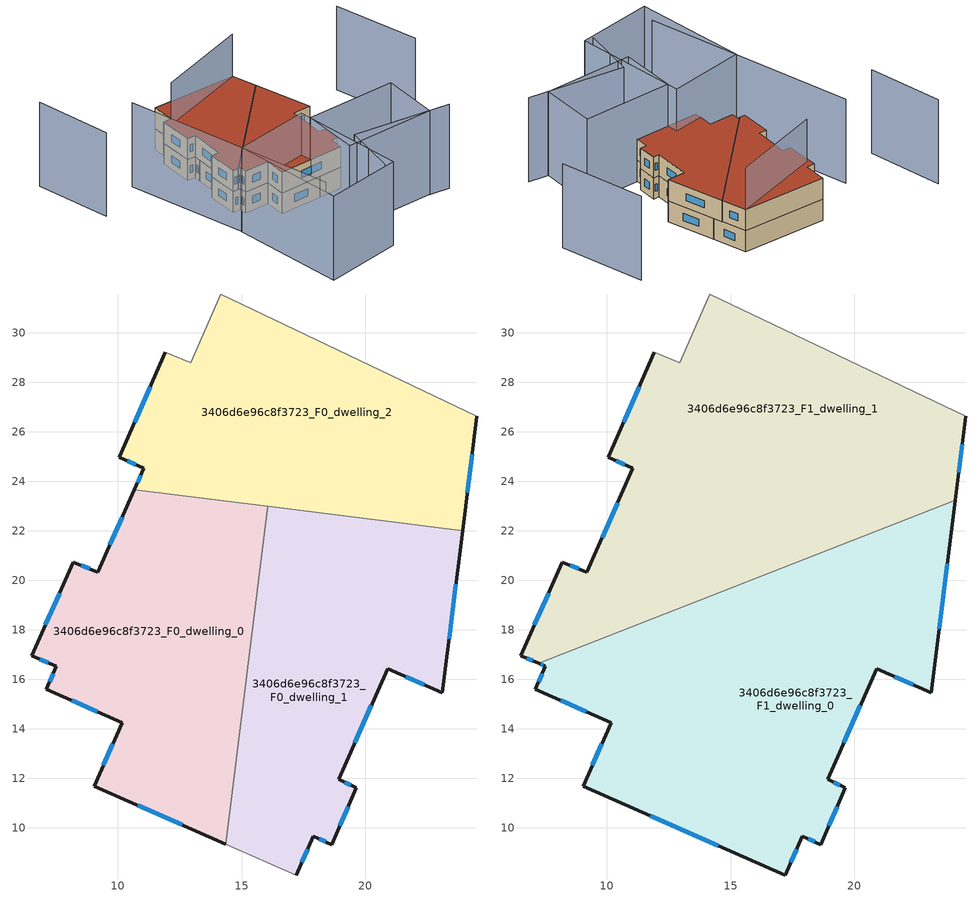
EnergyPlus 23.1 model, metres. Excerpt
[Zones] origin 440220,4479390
3406d6e96c8f3723_F0_dwelling_0
 floor ground (EU_floor_Construction): 16.06,22.98 14.37,9.34 9.04,11.68 10.18,14.24 7.12,15.61 7.52,16.53 6.52,16.96 8.21,20.74 9.19,20.32 10.67,23.66 z0
 wall outside (EU_wall_Construction): 10.67,23.66 9.19,20.32 8.21,20.74 6.52,16.96 7.52,16.53 7.12,15.61 10.18,14.24 9.04,11.68 14.37,9.34 z0:3
 wall to 3406d6e96c8f3723_F0_dwelling_1 (EU_wall_Construction): 14.37,9.34 16.06,22.98 z0:3
 wall to 3406d6e96c8f3723_F0_dwelling_2 (EU_wall_Construction): 16.06,22.98 10.67,23.66 z0:3
 window (EU_Window_Construction): 10.81,10.91 12.6,10.12 / 9.81,13.39 9.42,12.53 / 8.13,15.15 9.17,14.69 / 7.39,16.22 7.25,15.91 / 6.85,16.81 7.19,16.67 / 7.65,19.48 7.08,18.21 / 8.86,20.46 8.53,20.6 / 10.18,22.55 9.68,21.43 z0.99:2.01
3406d6e96c8f3723_F0_dwelling_1
 floor ground (EU_floor_Construction): 23.92,22 23.11,15.47 20.89,16.43 18.92,11.96 19.63,11.62 18.63,9.33 17.9,9.67 17.2,8.1 14.37,9.34 16.06,22.98 z0
 wall outside (EU_wall_Construction): 17.2,8.1 17.9,9.67 18.63,9.33 19.63,11.62 18.92,11.96 20.89,16.43 23.11,15.47 23.92,22 z0:3
 wall adiabatic (EU_wall_Construction): 14.37,9.34 17.2,8.1 z0:3
 wall to 3406d6e96c8f3723_F0_dwelling_2 (EU_wall_Construction): 23.92,22 16.06,22.98 z0:3
 window (EU_Window_Construction): 21.63,16.11 22.37,15.79 / 19.58,13.44 20.24,14.95 / 19.4,11.73 19.16,11.85 / 18.96,10.09 19.3,10.86 / 18.14,9.56 18.39,9.44 / 17.43,8.62 17.66,9.15 / 23.38,17.64 23.65,19.84 z0.99:2.01
3406d6e96c8f3723_F0_dwelling_2
 floor ground (EU_floor_Construction): 24.5,26.62 23.92,22 10.67,23.66 11.05,24.52 10.06,24.97 11.92,29.21 12.94,28.78 14.15,31.56 z0
 wall outside (EU_wall_Construction): 23.92,22 24.5,26.62 / 11.92,29.21 10.06,24.97 11.05,24.52 10.67,23.66 z0:3
 wall adiabatic (EU_wall_Construction): 24.5,26.62 14.15,31.56 12.94,28.78 11.92,29.21 z0:3
 window (EU_Window_Construction): 24.11,23.54 24.31,25.09 / 10.93,24.24 10.8,23.94 / 10.39,24.83 10.72,24.67 / 11.3,27.81 10.68,26.38 z0.99:2.01
3406d6e96c8f3723_F1_dwelling_0
 floor to 3406d6e96c8f3723_F0_dwelling_0 (EU_floor_Construction): 15.69,19.95 14.37,9.35 9.04,11.68 10.18,14.24 7.12,15.61 7.52,16.53 7.25,16.64 z3
 floor to 3406d6e96c8f3723_F0_dwelling_1 (EU_floor_Construction): 23.92,22 23.11,15.47 20.89,16.43 18.92,11.96 19.63,11.62 18.63,9.33 17.9,9.67 17.2,8.1 14.37,9.35 15.69,19.95 21.66,22.29 z3
 floor to 3406d6e96c8f3723_F0_dwelling_2 (EU_floor_Construction): 24.08,23.24 23.92,22 21.66,22.29 z3
 wall outside (EU_wall_Construction): 7.25,16.64 7.52,16.53 7.12,15.61 10.18,14.24 9.04,11.68 17.2,8.1 17.9,9.67 18.63,9.33 19.63,11.62 18.92,11.96 20.89,16.43 23.11,15.47 24.08,23.24 z3:6
 wall to 3406d6e96c8f3723_F1_dwelling_1 (EU_wall_Construction): 24.08,23.24 7.25,16.64 z3:6
 window (EU_Window_Construction): 7.34,16.6 7.43,16.56 / 23.43,18.04 23.76,20.66 / 21.63,16.11 22.37,15.79 / 19.58,13.44 20.24,14.95 / 19.4,11.73 19.16,11.85 / 18.96,10.09 19.3,10.86 / 18.14,9.56 18.39,9.44 / 17.43,8.62 17.66,9.15 / 11.75,10.5 14.49,9.29 / 9.81,13.39 9.42,12.53 / 8.13,15.15 9.17,14.69 / 7.39,16.22 7.25,15.91 z3.99:5.01
 roof outside (EU_roof_Construction): 18.63,9.33 19.63,11.62 18.92,11.96 20.89,16.43 23.11,15.47 24.08,23.24 7.25,16.64 7.52,16.53 7.12,15.61 10.18,14.24 9.04,11.68 17.2,8.1 17.9,9.67 z6
3406d6e96c8f3723_F1_dwelling_1
 floor to 3406d6e96c8f3723_F0_dwelling_1 (EU_floor_Construction): 21.66,22.29 15.69,19.95 16.06,22.98 z3
 floor to 3406d6e96c8f3723_F0_dwelling_2 (EU_floor_Construction): 24.5,26.62 24.08,23.24 21.66,22.29 10.67,23.66 11.05,24.52 10.06,24.97 11.92,29.21 12.94,28.78 14.15,31.56 z3
 floor to 3406d6e96c8f3723_F0_dwelling_0 (EU_floor_Construction): 16.06,22.98 15.69,19.95 7.25,16.64 6.52,16.96 8.21,20.74 9.19,20.32 10.67,23.66 z3
 wall outside (EU_wall_Construction): 11.92,29.21 10.06,24.97 11.05,24.52 9.19,20.32 8.21,20.74 6.52,16.96 7.25,16.64 / 24.08,23.24 24.5,26.62 z3:6
 wall adiabatic (EU_wall_Construction): 24.5,26.62 14.15,31.56 12.94,28.78 11.92,29.21 z3:6
 window (EU_Window_Construction): 10.44,23.13 9.81,21.71 / 10.39,24.83 10.72,24.67 / 11.3,27.81 10.68,26.38 / 24.22,24.36 24.36,25.5 / 6.76,16.85 7.01,16.75 / 7.65,19.48 7.08,18.21 / 8.86,20.46 8.53,20.6 z3.99:5.01
 roof outside (EU_roof_Construction): 24.08,23.24 24.5,26.62 14.15,31.56 12.94,28.78 11.92,29.21 10.06,24.97 11.05,24.52 9.19,20.32 8.21,20.74 6.52,16.96 7.25,16.64 z6
shading: 5.84,30.24 1.59,1.84 / 0.72,40.03 -1.28,29.97 / 8.32,-2.59 12.18,3.62 / 12.18,3.62 23.32,-3.31 / 34,6.98 35.74,18.5 / 24.5,26.63 11.83,28.18 / 13.36,11.39 9.3,-3.18 / 9.3,-3.18 -0.63,-0.41 / -0.63,-0.41 3.43,14.16 / 3.43,14.16 13.36,11.39 / 12.97,9.97 24.12,5.05 / 24.12,5.05 21.05,-1.9 / 21.05,-1.9 9.9,3.02 / 9.9,3.02 12.97,9.97 z0:12
[Building]
EU S2 Campaign: North Axis=0; Terrain=City; Solar Distribution=FullExterior
[Site:Location]
Madrid: Latitude=40.5; Longitude=-3.5; Time Zone=1; Elevation=609
[SizingPeriod:WeatherFileDays]
AnnualSizingPeriod: Begin Month=1; Begin Day of Month=1; End Month=12; End Day of Month=31; Day of Week for Start Day=Monday; Use Weather File Daylight Saving Period=No; Use Weather File Rain and Snow Indicators=No
[MATERIAL]
EU_InternalMass_Material: Roughness=MediumRough; Thickness=0.1; Conductivity=1; Density=1800; Specific Heat=900; Thermal Absorptance=0.9; Solar Absorptance=0.7; Visible Absorptance=0.7
[MATERIAL:NOMASS] Roughness=MediumRough; Thermal Absorptance=0.9; Solar Absorptance=0.7; Visible Absorptance=0.7
Name | Thermal Resistance
EU_wall_NoMass | 0.609216
EU_roof_NoMass | 0.513268
EU_floor_NoMass | 0.568163
[WINDOWMATERIAL:SIMPLEGLAZINGSYSTEM]
EU_Window_SimpleGlazing: UFactor=5.50606; Solar Heat Gain Coefficient=0.85; Visible Transmittance=0.85
[CONSTRUCTION]
EU_wall_Construction: EU_wall_NoMass
EU_roof_Construction: EU_roof_NoMass
EU_floor_Construction: EU_floor_NoMass
EU_Window_Construction: EU_Window_SimpleGlazing
EU_InternalMass_Construction: EU_InternalMass_Material
[ZONE] Type=1; Multiplier=1; Ceiling Height=autocalculate; Floor Area=autocalculate; Part of Total Floor Area=Yes
Name | Volume
3406d6e96c8f3723_F0_dwelling_0 | 256.922
3406d6e96c8f3723_F1_dwelling_0 | 385.408
3406d6e96c8f3723_F0_dwelling_1 | 256.941
3406d6e96c8f3723_F1_dwelling_1 | 385.391
3406d6e96c8f3723_F0_dwelling_2 | 256.954
[INTERNALMASS] Construction=EU_InternalMass_Construction
Name | Zone or ZoneList | Surface Area
3406d6e96c8f3723_F0_dwelling_0_EU_InternalMass | 3406d6e96c8f3723_F0_dwelling_0 | 85.6404
3406d6e96c8f3723_F0_dwelling_1_EU_InternalMass | 3406d6e96c8f3723_F0_dwelling_1 | 85.6474
3406d6e96c8f3723_F0_dwelling_2_EU_InternalMass | 3406d6e96c8f3723_F0_dwelling_2 | 85.6516
3406d6e96c8f3723_F1_dwelling_0_EU_InternalMass | 3406d6e96c8f3723_F1_dwelling_0 | 128.47
3406d6e96c8f3723_F1_dwelling_1_EU_InternalMass | 3406d6e96c8f3723_F1_dwelling_1 | 128.464
[OTHEREQUIPMENT] Fuel Type=Electricity; Design Level Calculation Method=Watts/Area; Power per Zone Floor Area=1; Fraction Latent=0; Fraction Radiant=0; Fraction Lost=0; Carbon Dioxide Generation Rate=0; EndUse Subcategory=EU_Step8_InternalGains
Name | Zone or ZoneList or Space or SpaceList | Schedule
EU_Step8_InternalGain_3406d6e96c8f3723_F0_dwelling_0_f000 | 3406d6e96c8f3723_F0_dwelling_0 | EU_Step8_GainSchedule_3406d6e96c8f3723_F0_dwelling_0_f000
EU_Step8_InternalGain_3406d6e96c8f3723_F0_dwelling_1_f000 | 3406d6e96c8f3723_F0_dwelling_1 | EU_Step8_GainSchedule_3406d6e96c8f3723_F0_dwelling_1_f000
EU_Step8_InternalGain_3406d6e96c8f3723_F0_dwelling_2_f000 | 3406d6e96c8f3723_F0_dwelling_2 | EU_Step8_GainSchedule_3406d6e96c8f3723_F0_dwelling_2_f000
EU_Step8_InternalGain_3406d6e96c8f3723_F1_dwelling_0_f000 | 3406d6e96c8f3723_F1_dwelling_0 | EU_Step8_GainSchedule_3406d6e96c8f3723_F1_dwelling_0_f000
EU_Step8_InternalGain_3406d6e96c8f3723_F1_dwelling_1_f000 | 3406d6e96c8f3723_F1_dwelling_1 | EU_Step8_GainSchedule_3406d6e96c8f3723_F1_dwelling_1_f000
[ZONEVENTILATION:DESIGNFLOWRATE] Schedule=EU_AlwaysOn; Design Flow Rate Calculation Method=AirChanges/Hour; Air Changes per Hour=0.752966; Ventilation Type=Natural; Fan Pressure Rise=0; Fan Total Efficiency=1; Constant Term Coefficient=1; Temperature Term Coefficient=0; Velocity Term Coefficient=0; Velocity Squared Term Coefficient=0; Minimum Indoor Temperature=-100; Maximum Indoor Temperature=100; Delta Temperature=-100; Minimum Outdoor Temperature=-100; Maximum Outdoor Temperature=100; Maximum Wind Speed=40
Name | Zone or ZoneList or Space or SpaceList
EU_ConstantAir_3406d6e96c8f3723_F0_dwelling_0 | 3406d6e96c8f3723_F0_dwelling_0
EU_ConstantAir_3406d6e96c8f3723_F0_dwelling_1 | 3406d6e96c8f3723_F0_dwelling_1
EU_ConstantAir_3406d6e96c8f3723_F0_dwelling_2 | 3406d6e96c8f3723_F0_dwelling_2
EU_ConstantAir_3406d6e96c8f3723_F1_dwelling_0 | 3406d6e96c8f3723_F1_dwelling_0
EU_ConstantAir_3406d6e96c8f3723_F1_dwelling_1 | 3406d6e96c8f3723_F1_dwelling_1
[HVACTEMPLATE:THERMOSTAT] Constant Heating Setpoint=20; Constant Cooling Setpoint=50
EU_HeatOnly_3406d6e96c8f3723_F0_dwelling_0; EU_HeatOnly_3406d6e96c8f3723_F0_dwelling_1; EU_HeatOnly_3406d6e96c8f3723_F0_dwelling_2; EU_HeatOnly_3406d6e96c8f3723_F1_dwelling_0; EU_HeatOnly_3406d6e96c8f3723_F1_dwelling_1
[HVACTEMPLATE:ZONE:IDEALLOADSAIRSYSTEM] System Availability Schedule=EU_AlwaysOn; Maximum Heating Supply Air Temperature=50; Minimum Cooling Supply Air Temperature=13; Maximum Heating Supply Air Humidity Ratio=0.0156; Minimum Cooling Supply Air Humidity Ratio=0.0077; Heating Limit=NoLimit; Cooling Limit=NoLimit; Heating Availability Schedule=EU_AlwaysOn; Cooling Availability Schedule=EU_CoolingOff; Dehumidification Control Type=ConstantSensibleHeatRatio; Cooling Sensible Heat Ratio=0.7; Dehumidification Setpoint=60; Humidification Control Type=None; Humidification Setpoint=30; Outdoor Air Method=None; Outdoor Air Flow Rate per Person=0.00944; Outdoor Air Flow Rate per Zone Floor Area=0; Outdoor Air Flow Rate per Zone=0; Demand Controlled Ventilation Type=None; Outdoor Air Economizer Type=NoEconomizer; Heat Recovery Type=None; Sensible Heat Recovery Effectiveness=0.7; Latent Heat Recovery Effectiveness=0.65
Name | Template Thermostat
3406d6e96c8f3723_F0_dwelling_0 | EU_HeatOnly_3406d6e96c8f3723_F0_dwelling_0
3406d6e96c8f3723_F0_dwelling_1 | EU_HeatOnly_3406d6e96c8f3723_F0_dwelling_1
3406d6e96c8f3723_F0_dwelling_2 | EU_HeatOnly_3406d6e96c8f3723_F0_dwelling_2
3406d6e96c8f3723_F1_dwelling_0 | EU_HeatOnly_3406d6e96c8f3723_F1_dwelling_0
3406d6e96c8f3723_F1_dwelling_1 | EU_HeatOnly_3406d6e96c8f3723_F1_dwelling_1
[SIZING:ZONE] Zone Cooling Design Supply Air Temperature Input Method=SupplyAirTemperature; Zone Cooling Design Supply Air Temperature=13; Zone Heating Design Supply Air Temperature Input Method=SupplyAirTemperature; Zone Heating Design Supply Air Temperature=50; Zone Cooling Design Supply Air Humidity Ratio=0.008; Zone Heating Design Supply Air Humidity Ratio=0.008; Cooling Design Air Flow Method=DesignDay; Cooling Design Air Flow Rate=0; Cooling Minimum Air Flow per Zone Floor Area=0.000762; Cooling Minimum Air Flow=0; Cooling Minimum Air Flow Fraction=0.2; Heating Design Air Flow Method=DesignDay; Heating Design Air Flow Rate=0; Heating Maximum Air Flow per Zone Floor Area=0.002032; Heating Maximum Air Flow=0.141576; Heating Maximum Air Flow Fraction=0.3; Account for Dedicated Outdoor Air System=No; Dedicated Outdoor Air System Control Strategy=NeutralSupplyAir; Dedicated Outdoor Air Low Setpoint Temperature for Design=autosize; Dedicated Outdoor Air High Setpoint Temperature for Design=autosize; Zone Load Sizing Method=Sensible Load Only No Latent Load; Zone Latent Cooling Design Supply Air Humidity Ratio Input Method=HumidityRatioDifference; Zone Cooling Design Supply Air Humidity Ratio Difference=0.005; Zone Latent Heating Design Supply Air Humidity Ratio Input Method=HumidityRatioDifference; Zone Humidification Design Supply Air Humidity Ratio Difference=0.005
3406d6e96c8f3723_F0_dwelling_0; 3406d6e96c8f3723_F0_dwelling_1; 3406d6e96c8f3723_F0_dwelling_2; 3406d6e96c8f3723_F1_dwelling_0; 3406d6e96c8f3723_F1_dwelling_1
[SCHEDULE:CONSTANT]
Name | Hourly Value
EU_AlwaysOn | 1
EU_CoolingOff | 0
[SCHEDULE:FILE] Column Number=1; Rows to Skip at Top=0; Number of Hours of Data=8760; Column Separator=Comma; Interpolate to Timestep=No; Minutes per Item=60; Adjust Schedule for Daylight Savings=Yes
Name | File
EU_Step8_GainSchedule_3406d6e96c8f3723_F0_dwelling_0_f000 | ../../schedules/3406d6e96c8f3723/3406d6e96c8f3723_F0_dwelling_0_f000_gain.csv
EU_Step8_GainSchedule_3406d6e96c8f3723_F0_dwelling_1_f000 | ../../schedules/3406d6e96c8f3723/3406d6e96c8f3723_F0_dwelling_1_f000_gain.csv
EU_Step8_GainSchedule_3406d6e96c8f3723_F0_dwelling_2_f000 | ../../schedules/3406d6e96c8f3723/3406d6e96c8f3723_F0_dwelling_2_f000_gain.csv
EU_Step8_GainSchedule_3406d6e96c8f3723_F1_dwelling_0_f000 | ../../schedules/3406d6e96c8f3723/3406d6e96c8f3723_F1_dwelling_0_f000_gain.csv
EU_Step8_GainSchedule_3406d6e96c8f3723_F1_dwelling_1_f000 | ../../schedules/3406d6e96c8f3723/3406d6e96c8f3723_F1_dwelling_1_f000_gain.csv
